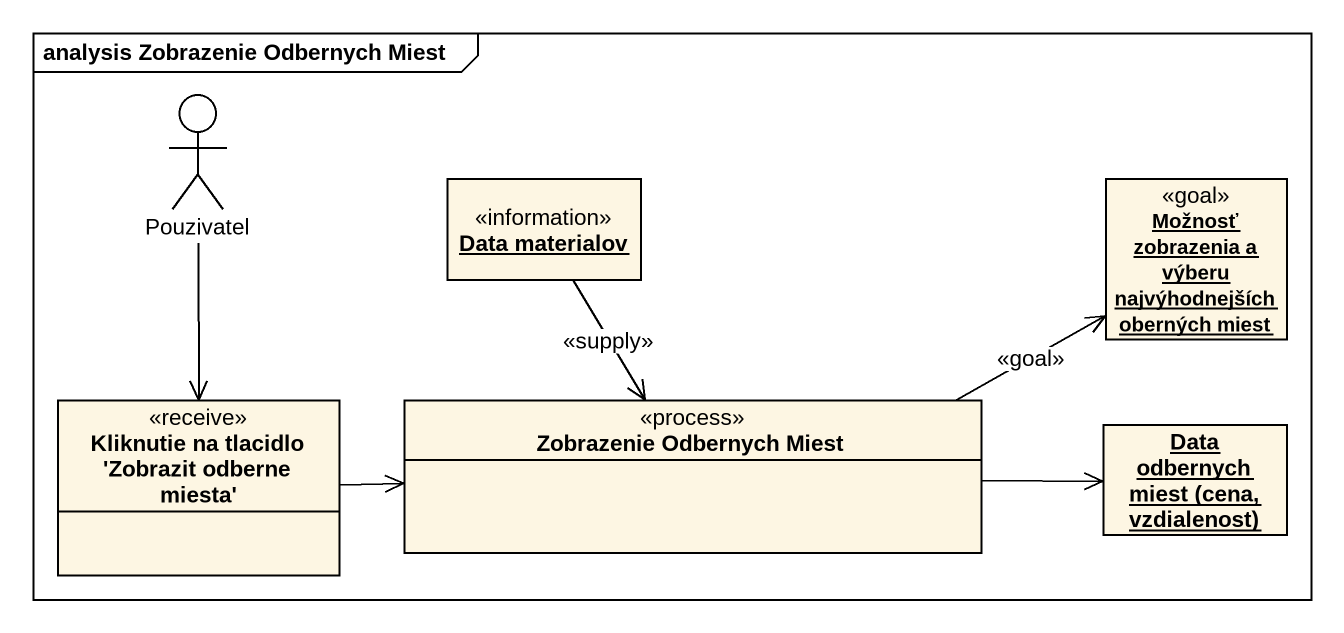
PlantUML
@startuml
mainframe analysis Zobrazenie Odbernych Miest
allowmixing
hide circle
hide empty members
actor Pouzivatel
object "Data materialov" as Data_materialov <<information>>
object "Možnosť zobrazenia a výberu najvýhodnejších oberných miest" as Možnosť_zobrazenia_a_výberu <<goal>>
class "Kliknutie na tlacidlo 'Zobrazit odberne miesta'" as Kliknutie_na_tlacidlo <<receive>>
class "Zobrazenie Odbernych Miest" as Zobrazenie_Odbernych_Miest <<process>>
object "Data odbernych miest (cena, vzdialenost)" as Data_odbernych_miest_cena
Pouzivatel --> Kliknutie_na_tlacidlo
Data_materialov --> Zobrazenie_Odbernych_Miest : <<supply>>
Kliknutie_na_tlacidlo -right-> Zobrazenie_Odbernych_Miest
Zobrazenie_Odbernych_Miest -right-> Možnosť_zobrazenia_a_výberu : <<goal>>
Zobrazenie_Odbernych_Miest -right-> Data_odbernych_miest_cena
@enduml
